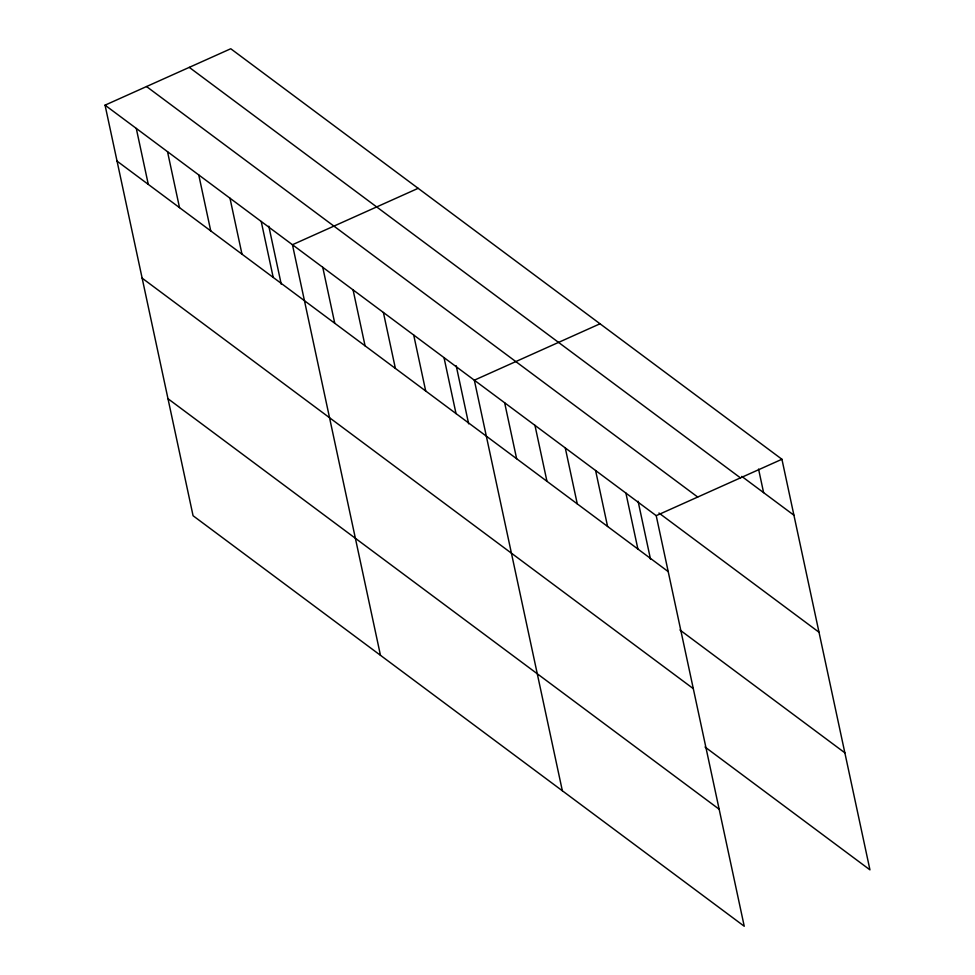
<?xml version="1.0" encoding="UTF-8"?>
<svg xmlns="http://www.w3.org/2000/svg" width="975" height="975" viewBox="0 0 975 975"><rect width="100%" height="100%" fill="white"/><g stroke="black" fill="none" stroke-linecap="round" stroke-linejoin="round"><path stroke-width="1.46" d="M105.056 105.154L656.212 515.665L744.242 926.25L193.074 515.738L105.056 105.154L230.758 48.75L781.926 459.262L869.944 869.846L705.035 747.021M418.153 188.321L292.451 244.725L380.469 655.31M600.039 323.785L474.337 380.189L562.356 790.786M656.212 515.665L781.926 459.262M741.78 476.385L793.918 515.214M189.272 67.36L740.439 477.872M146.53 86.543L697.698 497.043M658.954 513.033L819.012 632.239M117.049 161.119L668.216 571.618M679.953 629.996L844.862 752.822M142.131 278.143L693.298 688.642M167.98 398.714L719.148 809.226M758.562 469.072L763.608 492.643M638.089 501.247L650.532 559.297M625.901 493.082L637.894 549.047M595.591 470.511L607.583 526.463M565.281 447.927L577.273 503.892M534.958 425.356L546.963 481.309M504.648 402.773L516.64 458.737M456.202 365.771L468.646 423.832M444.015 357.618L456.02 413.571M413.705 335.034L425.697 390.999M383.394 312.463L395.387 368.416M353.072 289.88L365.077 345.845M322.762 267.308L334.754 323.261M268.808 226.2L281.251 284.261M261.215 221.459L273.207 277.424M229.978 198.205L241.983 254.158M198.754 174.939L210.746 230.904M167.517 151.673L179.51 207.638M136.281 128.42L148.285 184.373"/></g></svg>
